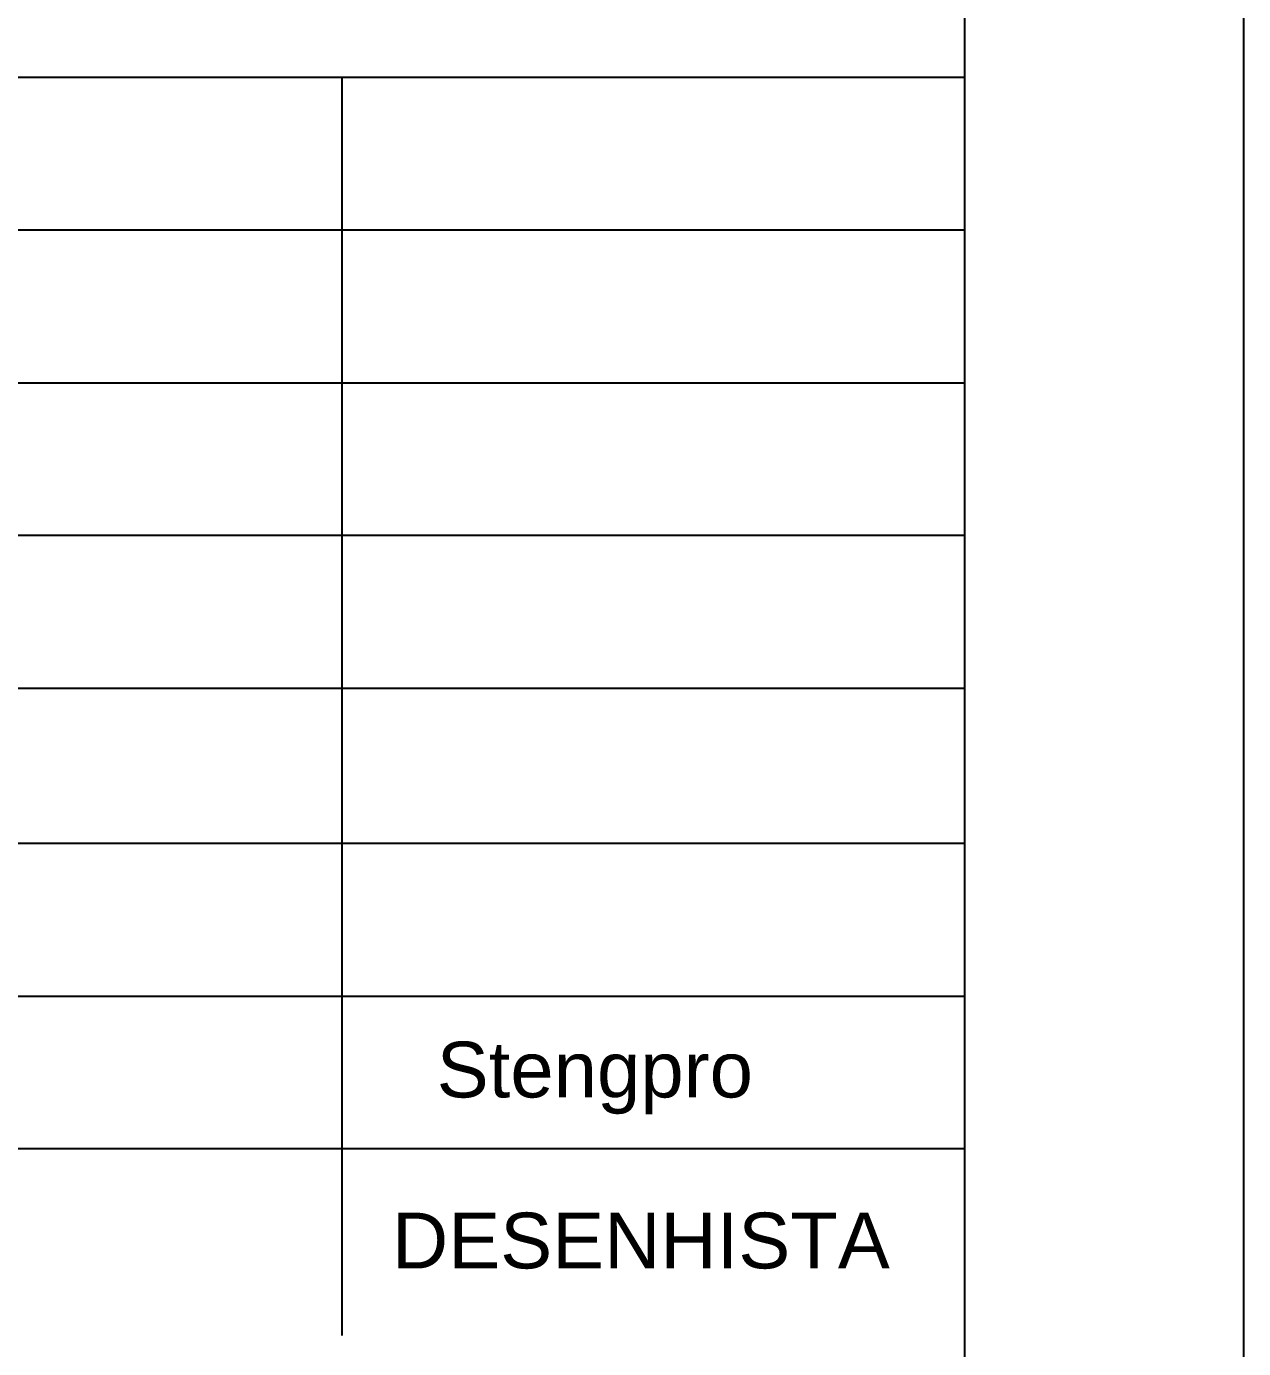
# Model space of a CAD drawing. Extents: x 0 to 95, y 0 to 59.4.
# Drawn here: x 90.636 to 95, y 10.149 to 14.89 of the extents above; entities that cross this region are included whole.
import ezdxf

# ---------------------------------------------------------------- set-up
doc = ezdxf.new("R2010")
doc.units = 0
doc.header["$MEASUREMENT"] = 0
for name, color, linetype in [('1', 1, 'CONTINUOUS'), ('2', 2, 'CONTINUOUS'), ('4', 4, 'CONTINUOUS'), ('7', 7, 'CONTINUOUS')]:
    doc.layers.add(name, color=color, linetype=linetype)
doc.styles.add('TQS_ARIAL', font='arial.ttf')

msp = doc.modelspace()

# ---------------------------------------------------------------- linework, layer by layer
at = {"layer": '1', "linetype": 'Continuous'}
for p, q in [((94.000016, 14.706726), (76.500016, 14.706726)), ((91.766643, 14.706737), (91.766643, 10.195578)), ((94.000016, 14.159495), (76.672018, 14.159495)), ((76.672018, 13.612263), (94.000016, 13.612263)), ((94.000016, 13.065031), (76.672018, 13.065031)), ((76.672018, 12.517799), (94.000016, 12.517799)), ((94.000016, 11.960198), (76.672018, 11.960198)), ((76.672018, 11.412966), (94.000016, 11.412966)), ((94.000016, 10.865734), (76.672018, 10.865734))]:
    msp.add_line(p, q, dxfattribs=at)
msp.add_lwpolyline([(39.500016, 59.400071), (58.000016, 59.400071), (58.000016, 58.400071), (58.000016, 59.400071), (76.500016, 59.400071), (76.500016, 58.400071), (76.500016, 59.400071), (95.000016, 59.400071), (94.000016, 59.400071), (95.000016, 59.400071), (95.000016, 29.700071), (94.000016, 29.700071), (95.000016, 29.700071), (95.000016, 0.000071), (76.500016, 0.000071), (76.500016, 1.000071), (76.500016, 0.000071), (58.000016, 0.000071), (58.000016, 1.000071), (58.000016, 0.000071), (39.500016, 0.000071)], dxfattribs=at)
at = {"layer": '7', "linetype": 'Continuous'}
msp.add_lwpolyline([(2.500016, 58.400071), (94.000016, 58.400071), (94.000016, 1.000071), (2.500016, 1.000071), (2.500016, 58.400071)], dxfattribs=at)

# ---------------------------------------------------------------- texts
at = {"layer": '2', "linetype": 'Continuous', "style": 'TQS_ARIAL'}
msp.add_text('Stengpro', height=0.2, dxfattribs=at).set_placement((92.107146, 11.049607))
at = {"layer": '4', "linetype": 'Continuous', "style": 'TQS_ARIAL'}
msp.add_text('DESENHISTA', height=0.2, dxfattribs=at).set_placement((91.946591, 10.436548))

doc.saveas('drawing.dxf')
